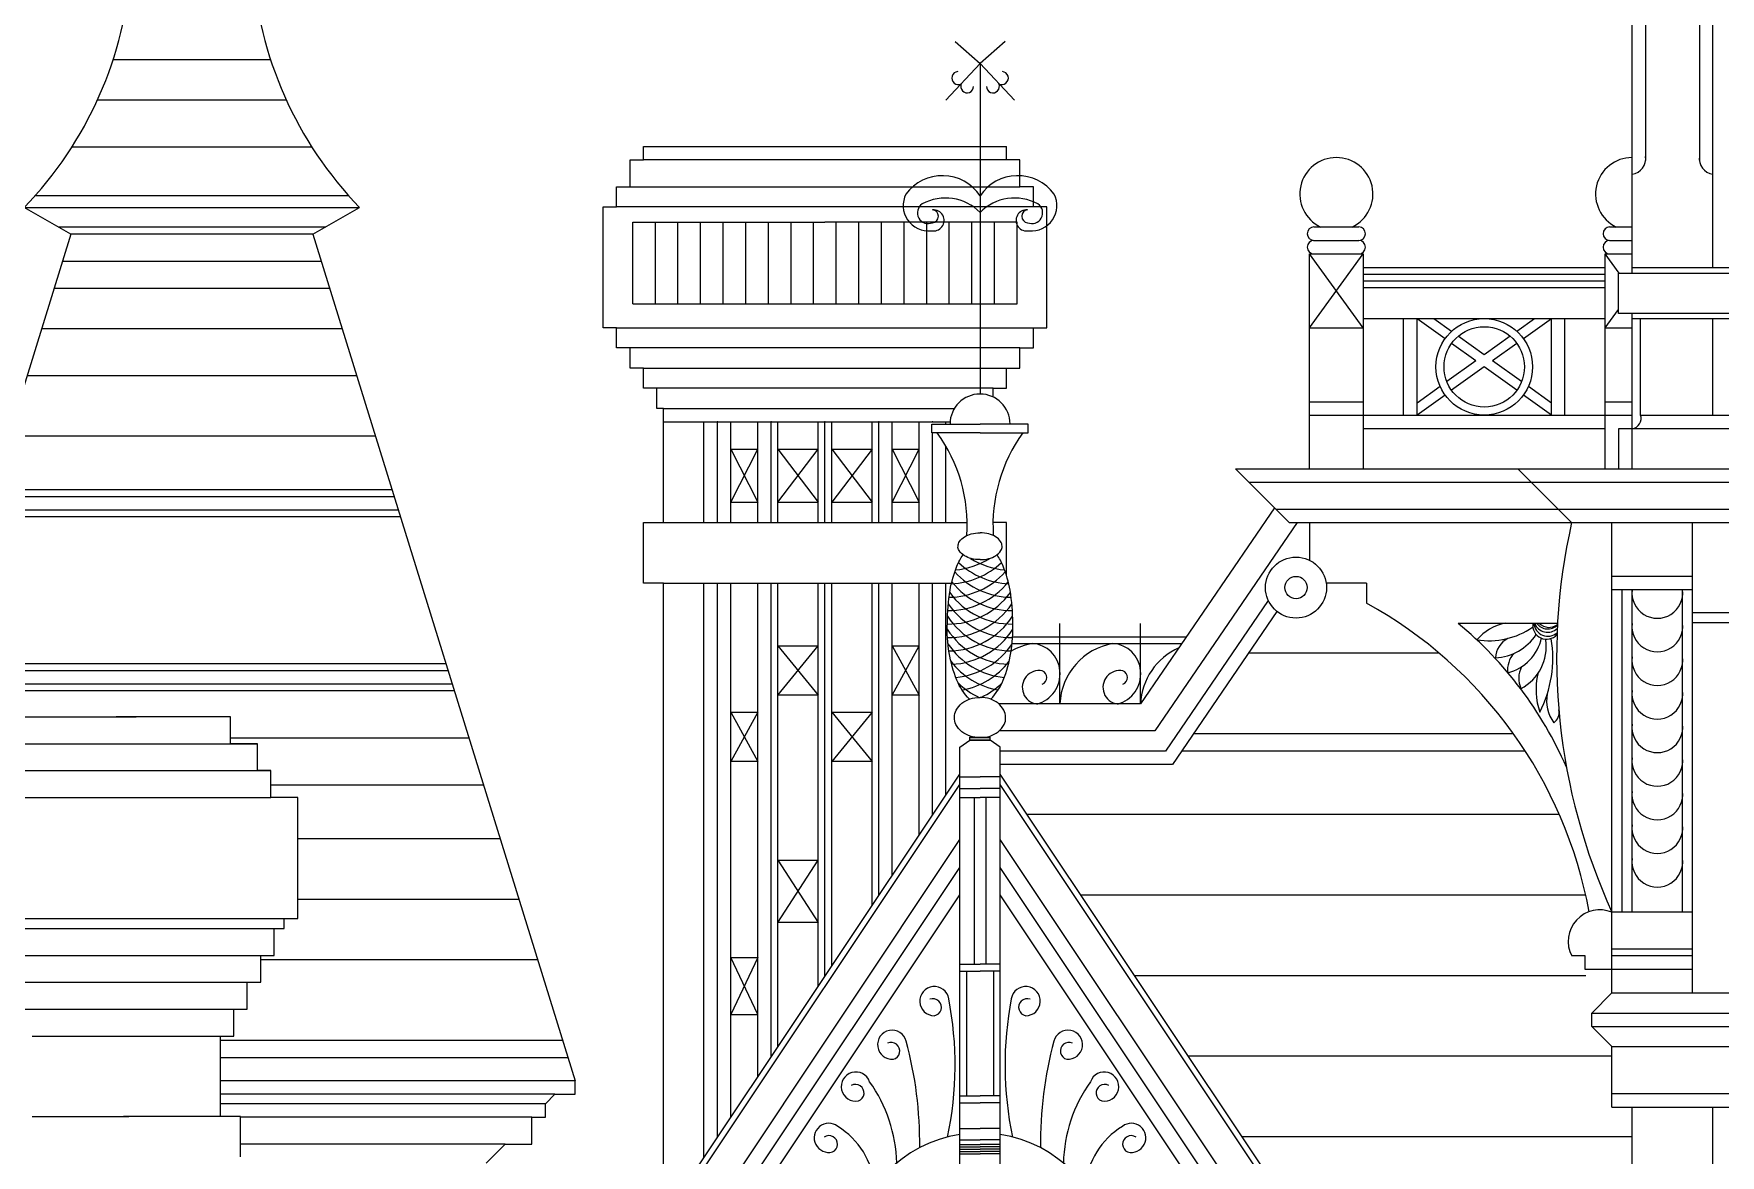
# Model space of a CAD drawing. Extents: x -1098 to 117, y 0 to 1563.
# Drawn here: x -873.7 to -622.8, y 837.8 to 1004.7 of the extents above; entities that cross this region are included whole.
import ezdxf

# ---------------------------------------------------------------- set-up
doc = ezdxf.new("R2010")
doc.units = 0
doc.header["$LTSCALE"] = 48
doc.header["$MEASUREMENT"] = 0
doc.layers.get('0').update_dxf_attribs({"linetype": 'CONTINUOUS'})
for name, color, linetype in [('15', 7, 'CONTINUOUS'), ('16', 7, 'CONTINUOUS'), ('17', 7, 'CONTINUOUS'), ('18', 7, 'CONTINUOUS'), ('23', 7, 'CONTINUOUS'), ('6', 7, 'CONTINUOUS'), ('7', 7, 'CONTINUOUS')]:
    doc.layers.add(name, color=color, linetype=linetype)

# ---------------------------------------------------------------- blocks, each defined once
blk = doc.blocks.new('CAR5')
at = {"layer": '15'}
for p, q in [((449, 679), (446, 676)), ((449, 679), (526.5, 679)), ((446, 674), (446, 676)), ((446, 676), (526.5, 676)), ((449, 671), (446, 674)), ((446, 674), (526.5, 674)), ((449, 662), (449, 671)), ((449, 671), (526.5, 671)), ((449, 664), (526.5, 664)), ((449, 662), (526.5, 662)), ((452, 598), (452, 662)), ((464, 598), (464, 662))]:
    blk.add_line(p, q, dxfattribs=at)
at = {"layer": '16'}
for p, q in [((401, 749), (393, 757)), ((393, 757), (526.5, 757)), ((443, 749), (435, 757)), ((395, 755), (526.5, 755)), ((399, 751), (526.5, 751)), ((401, 749), (526.5, 749)), ((404, 749), (404, 743.41)), ((449, 679), (449, 749)), ((461, 679), (461, 749)), ((461, 741), (449, 741)), ((412.49, 740), (406.49, 740)), ((412.49, 740), (412.49, 737)), ((461, 739), (449, 739)), ((450.5, 691), (450.5, 739)), ((452, 691), (452, 739)), ((459.5, 691), (459.5, 739)), ((461, 735.64), (470, 735.64)), ((440.9, 734), (426.12, 734)), ((461, 734.14), (470, 734.14)), ((461, 691), (449, 691)), ((461, 685.5), (449, 685.5)), ((445, 684.5), (443, 684.5)), ((445, 682.5), (445, 684.5)), ((449, 682.5), (445, 682.5)), ((461, 684.5), (449, 684.5)), ((461, 682.5), (449, 682.5))]:
    blk.add_line(p, q, dxfattribs=at)
for radius in [4.54, 1.66]:
    blk.add_circle((402, 739.33), radius, dxfattribs=at)
for centre, radius, start, end in [((532.04, 728.9), 91.28, 167.2796, 204.5327), ((455.75, 738.54), 3.78, 173.0426, 6.9574), ((380.59, 679.1), 66.11, 10.4454, 61.1488), ((389.35, 689.55), 57.68, 23.5735, 50.4031), ((434.57, 726.64), 7.51, 101.1515, 139.09), ((430.68, 742.83), 11.42, 260.9812, 304.7451), ((439.27, 733.7), 2.06, 171.5657, 318.7248), ((439.46, 734.15), 2.06, 184.1536, 311.716), ((439.43, 734.74), 2.06, 201.0502, 313.8239), ((439.46, 735.23), 2.06, 216.7471, 313.7262), ((439.65, 735.46), 2.06, 225.0591, 306.9926), ((455.75, 733.54), 3.78, 173.0426, 6.9574), ((431.26, 736.58), 7.72, 272.9867, 326.7662), ((435.16, 728.69), 3.5, 118.5311, 177.0877), ((431.85, 733.24), 6.8, 284.0559, 348.2908), ((432.06, 730.59), 7.17, 298.468, 7.7141), ((422.72, 728.82), 17.48, 332.6929, 9.5048), ((436.96, 727.13), 3.49, 136.5415, 188.0663), ((455.75, 728.54), 3.78, 173.0426, 6.9574), ((438.64, 725.84), 3.52, 151.3394, 206.3418), ((448.22, 724.17), 10.52, 167.2336, 198.6975), ((444.85, 722.49), 5.57, 169.5047, 216.0717), ((455.75, 723.54), 3.78, 173.0426, 6.9574), ((439.33, 720.71), 1.81, 304.3241, 13.203), ((455.75, 718.54), 3.78, 173.0426, 6.9574), ((455.75, 713.54), 3.78, 173.0426, 6.9574), ((455.75, 708.54), 3.78, 173.0426, 6.9574), ((455.75, 703.54), 3.78, 173.0426, 6.9574), ((455.75, 698.54), 3.78, 173.0426, 6.9574), ((447.2, 686.65), 4.71, 67.4994, 207.0818)]:
    blk.add_arc(centre, radius, start, end, dxfattribs=at)
blk = doc.blocks.new('CAR6')
at = {"layer": '17'}
for p, q in [((464, 786.94), (464, 908.98)), ((452, 786.14), (452, 905.77)), ((454, 838.35), (454, 802.88)), ((462, 838.35), (462, 802.88)), ((404.64, 793), (411.33, 793)), ((448.64, 793), (452, 793)), ((404.61, 791), (411.33, 791)), ((448.61, 791), (452, 791)), ((412, 778), (404, 789)), ((404, 778), (412, 789)), ((404, 789), (412, 789)), ((404, 757), (404, 789)), ((412, 789), (412, 757)), ((448, 757), (448, 789)), ((448, 789), (452, 789)), ((450.08, 786.14), (448, 789)), ((448, 786.94), (412, 786.94)), ((448, 785.94), (412, 785.94)), ((449.98, 786.14), (485, 786.14)), ((449.98, 780.14), (449.98, 786.14)), ((485, 786.94), (452, 786.94)), ((448, 784.94), (412, 784.94)), ((448, 783.94), (412, 783.94)), ((448, 778), (449.98, 780.73)), ((404, 778), (412, 778)), ((448, 779.35), (412, 779.35)), ((418, 765), (418, 779.35)), ((424.17, 776.36), (420, 779.35)), ((420, 765), (420, 779.35)), ((425.14, 777.46), (422.5, 779.35)), ((437.5, 779.35), (434.86, 777.46)), ((440, 779.35), (435.83, 776.36)), ((440, 765), (440, 779.35)), ((442, 765), (442, 779.35)), ((448, 778), (452, 778)), ((485, 780.14), (449.98, 780.14)), ((452, 757), (452, 780.14)), ((485, 779.35), (452, 779.35)), ((453.24, 765), (453.24, 779.35)), ((464, 765), (464, 779.35)), ((428.75, 773.07), (425.14, 775.66)), ((430, 773.97), (426.14, 776.74)), ((433.86, 776.74), (430, 773.97)), ((434.86, 775.66), (431.25, 773.07)), ((428.75, 773.07), (424.44, 769.98)), ((435.56, 769.98), (431.25, 773.07)), ((430, 772.18), (425.14, 768.69)), ((434.86, 768.69), (430, 772.18)), ((423.44, 769.26), (420, 766.79)), ((424.17, 767.99), (420, 765)), ((440, 765), (435.83, 767.99)), ((440, 766.79), (436.56, 769.26)), ((404, 757), (404, 767.22)), ((404, 767), (412, 767)), ((448, 757), (448, 767.22)), ((448, 767), (452, 767)), ((404, 765), (412, 765)), ((412, 765), (448, 765)), ((412, 763), (448, 763)), ((448, 765), (452, 765)), ((450, 763), (485, 763)), ((450, 757), (450, 763)), ((453.24, 765), (526.5, 765))]:
    blk.add_line(p, q, dxfattribs=at)
for radius in [7.18, 5.98]:
    blk.add_circle((430, 772.18), radius, dxfattribs=at)
for centre, radius, start, end in [((408, 797.9), 5.44, 295.6467, 244.3533), ((452, 797.9), 5.44, 90, 244.3533), ((451.66, 803.2), 2.36, 278.3725, 7.5644), ((464.34, 803.2), 2.36, 172.4356, 261.6275), ((404.67, 792), 1, 90, 270), ((411.33, 792), 1, 270, 90), ((448.67, 792), 1, 90, 270), ((404.67, 790), 1, 90, 270), ((411.33, 790), 1, 270, 90), ((448.67, 790), 1, 90, 270), ((451.84, 764.49), 1.5, 276.3113, 19.8883)]:
    blk.add_arc(centre, radius, start, end, dxfattribs=at)
blk = doc.blocks.new('CAR7')
at = {"layer": '18'}
for p, q in [((302.93, 799), (302.93, 803)), ((302.93, 803), (304.93, 803)), ((304.93, 805), (358.93, 805)), ((304.93, 803), (304.93, 805)), ((358.93, 803), (304.93, 803)), ((358.93, 803), (358.93, 805)), ((360.93, 803), (358.93, 803)), ((360.93, 799), (360.93, 803)), ((300.93, 799), (302.93, 799)), ((300.93, 796), (300.93, 799)), ((302.93, 799), (360.93, 799)), ((362.93, 799), (360.93, 799)), ((362.93, 796), (362.93, 799)), ((298.93, 778), (298.93, 796)), ((298.93, 796), (300.93, 796)), ((362.93, 796), (300.93, 796)), ((364.93, 796), (362.93, 796)), ((364.93, 778), (364.93, 796)), ((303.34, 793.73), (331.93, 793.73)), ((303.34, 781.58), (303.34, 793.73)), ((306.7, 781.58), (306.7, 793.73)), ((310.06, 781.58), (310.06, 793.73)), ((313.43, 781.58), (313.43, 793.73)), ((316.79, 781.58), (316.79, 793.73)), ((320.15, 781.58), (320.15, 793.73)), ((323.52, 781.58), (323.52, 793.73)), ((326.88, 781.58), (326.88, 793.73)), ((330.25, 781.58), (330.25, 793.73)), ((360.52, 793.73), (331.93, 793.73)), ((333.61, 781.58), (333.61, 793.73)), ((336.97, 781.58), (336.97, 793.73)), ((340.34, 781.58), (340.34, 793.73)), ((343.7, 781.58), (343.7, 793.73)), ((347.06, 781.58), (347.06, 793.73)), ((350.43, 781.58), (350.43, 793.73)), ((353.79, 781.58), (353.79, 793.73)), ((357.15, 781.58), (357.15, 793.73)), ((360.52, 781.58), (360.52, 793.73)), ((303.34, 781.58), (360.52, 781.58)), ((300.93, 778), (298.93, 778)), ((300.93, 778), (362.93, 778)), ((300.93, 775), (300.93, 778)), ((362.93, 778), (364.93, 778)), ((362.93, 775), (362.93, 778)), ((302.93, 775), (300.93, 775)), ((360.93, 775), (302.93, 775)), ((302.93, 772), (302.93, 775)), ((360.93, 775), (362.93, 775)), ((360.93, 772), (360.93, 775)), ((304.93, 772), (302.93, 772)), ((304.93, 772), (358.93, 772)), ((304.93, 769), (304.93, 772)), ((358.93, 772), (360.93, 772)), ((358.93, 769), (358.93, 772)), ((306.93, 769), (304.93, 769)), ((356.93, 769), (306.93, 769)), ((306.93, 766), (306.93, 769)), ((356.93, 769), (358.93, 769)), ((356.93, 767.7), (356.93, 769)), ((307.93, 766), (306.93, 766)), ((307.93, 766), (351.19, 766)), ((307.93, 764), (307.93, 766)), ((307.93, 749), (307.93, 764)), ((307.93, 764), (350.54, 764)), ((313.93, 749), (313.93, 764)), ((315.93, 749), (315.93, 764)), ((317.93, 749), (317.93, 764)), ((321.93, 749), (321.93, 764)), ((323.93, 749), (323.93, 764)), ((324.93, 749), (324.93, 764)), ((330.93, 749), (330.93, 764)), ((331.93, 749), (331.93, 764)), ((332.93, 749), (332.93, 764)), ((338.93, 749), (338.93, 764)), ((339.93, 749), (339.93, 764)), ((341.93, 749), (341.93, 764)), ((345.93, 749), (345.93, 764)), ((349.93, 763.67), (349.93, 764)), ((347.93, 749), (347.93, 762.35)), ((349.93, 749), (349.93, 760.37)), ((317.93, 759.92), (321.93, 752.04)), ((317.93, 752.04), (321.93, 759.92)), ((317.93, 759.92), (321.93, 759.92)), ((324.93, 752.04), (330.93, 759.92)), ((324.93, 759.92), (330.93, 752.04)), ((324.93, 759.92), (330.93, 759.92)), ((338.93, 759.92), (332.93, 752.04)), ((332.93, 759.92), (338.93, 752.04)), ((332.93, 759.92), (338.93, 759.92)), ((341.93, 752.04), (345.93, 759.92)), ((341.93, 759.92), (345.93, 752.04)), ((341.93, 759.92), (345.93, 759.92)), ((317.93, 752.04), (321.93, 752.04)), ((324.93, 752.04), (330.93, 752.04)), ((332.93, 752.04), (338.93, 752.04)), ((341.93, 752.04), (345.93, 752.04)), ((398.81, 751.19), (378.88, 722)), ((304.93, 740), (304.93, 749)), ((304.93, 749), (307.93, 749)), ((307.93, 749), (353.08, 749)), ((358.93, 749), (356.92, 749)), ((358.93, 741.16), (358.93, 749)), ((402.15, 749), (380.99, 718)), ((307.93, 740), (304.93, 740)), ((307.93, 740), (350.76, 740)), ((307.93, 645.47), (307.93, 740)), ((313.93, 654.47), (313.93, 740)), ((315.93, 657.47), (315.93, 740)), ((317.93, 660.47), (317.93, 740)), ((321.93, 666.47), (321.93, 740)), ((323.93, 669.47), (323.93, 740)), ((324.93, 670.97), (324.93, 740)), ((330.93, 679.97), (330.93, 740)), ((331.93, 681.47), (331.93, 740)), ((332.93, 682.97), (332.93, 740)), ((338.93, 691.97), (338.93, 740)), ((339.93, 693.47), (339.93, 740)), ((341.93, 696.47), (341.93, 740)), ((345.93, 702.47), (345.93, 740)), ((347.93, 705.47), (347.93, 740)), ((349.93, 708.47), (349.93, 740)), ((397.88, 737.41), (382.58, 715)), ((399.17, 735.77), (383.63, 713)), ((366.88, 722), (366.88, 734)), ((366.88, 722), (366.88, 734)), ((378.88, 722), (378.88, 734)), ((378.88, 722), (378.88, 734)), ((324.93, 730.67), (330.93, 723.3)), ((324.93, 723.3), (330.93, 730.67)), ((324.93, 730.67), (330.93, 730.67)), ((341.93, 730.67), (345.93, 723.3)), ((341.93, 723.3), (345.93, 730.67)), ((341.93, 730.67), (345.93, 730.67)), ((359.78, 731), (366.88, 731)), ((359.85, 732), (366.88, 732)), ((366.88, 732), (378.88, 732)), ((366.88, 731), (378.88, 731)), ((378.88, 732), (385.71, 732)), ((378.88, 731), (385.02, 731)), ((330.93, 723.3), (324.93, 723.3)), ((345.93, 723.3), (341.93, 723.3)), ((321.93, 720.77), (317.93, 713.45)), ((317.93, 720.77), (321.93, 713.45)), ((317.93, 720.77), (321.93, 720.77)), ((338.93, 720.77), (332.93, 713.45)), ((332.93, 720.77), (338.93, 713.45)), ((332.93, 720.77), (338.93, 720.77)), ((378.88, 722), (357.82, 722)), ((380.99, 718), (357.85, 718)), ((382.58, 715), (358, 715)), ((436.1, 715), (385, 715)), ((321.93, 713.45), (317.93, 713.45)), ((338.93, 713.45), (332.93, 713.45)), ((383.63, 713), (358, 713)), ((324.93, 698.77), (330.93, 698.77)), ((324.93, 689.49), (330.93, 698.77)), ((324.93, 698.77), (330.93, 689.49)), ((330.93, 689.49), (324.93, 689.49)), ((317.93, 684.26), (321.93, 684.26)), ((321.93, 675.76), (317.93, 684.26)), ((321.93, 684.26), (317.93, 675.76)), ((317.93, 675.76), (321.93, 675.76))]:
    blk.add_line(p, q, dxfattribs=at)
for centre, radius, start, end in [((364.4, 721.62), 9.53, 99.9294, 120.0313), ((362.55, 726.67), 4.33, 3.4615, 87.3319), ((376.4, 721.62), 9.53, 99.9294, 177.696), ((374.55, 726.67), 4.33, 3.4615, 87.3319), ((388.4, 721.62), 9.53, 113.6738, 177.696), ((363.78, 724.48), 2.5, 79.0474, 261.8645), ((362.31, 726.45), 4.59, 284.0548, 5.9657), ((363.87, 725.94), 1.07, 291.5128, 68.4872), ((375.78, 724.48), 2.5, 79.0474, 261.8645), ((374.31, 726.45), 4.59, 284.0548, 5.9657), ((375.87, 725.94), 1.07, 291.5128, 68.4872)]:
    blk.add_arc(centre, radius, start, end, dxfattribs=at)
for p in [(306.7, 781.58), (310.06, 781.58), (313.43, 781.58), (316.79, 781.58), (320.15, 781.58), (323.52, 781.58), (326.88, 781.58), (330.25, 781.58), (333.61, 781.58), (336.97, 781.58), (340.34, 781.58), (343.7, 781.58), (347.06, 781.58), (350.43, 781.58), (353.79, 781.58), (357.15, 781.58), (315.93, 764), (323.93, 764), (331.93, 764), (339.93, 764), (347.93, 764)]:
    blk.add_point(p, dxfattribs=at)
blk = doc.blocks.new('CAR9')
at = {"layer": '23'}
for p, q in [((423.3, 729.56), (394.94, 729.56)), ((434.36, 717.56), (386.75, 717.56)), ((441.17, 705.56), (362.02, 705.56)), ((445.1, 693.56), (370.02, 693.56)), ((445.1, 681.56), (378.02, 681.56)), ((449, 669.56), (386.02, 669.56)), ((452, 657.56), (394.02, 657.56))]:
    blk.add_line(p, q, dxfattribs=at)
blk = doc.blocks.new('CARSON2')
at = {"layer": '6'}
for p, q in [((351.28, 820.63), (355, 817.32)), ((351.28, 820.63), (355, 817.32)), ((358.72, 820.63), (355, 817.32)), ((358.72, 820.63), (355, 817.32)), ((355, 817.32), (349.9, 811.86)), ((355, 817.32), (349.9, 811.86)), ((355, 817.32), (360.1, 811.86)), ((355, 817.32), (355, 768.14)), ((355, 817.32), (355, 768.14)), ((355, 817.32), (360.1, 811.86)), ((347.82, 763.67), (355, 763.67)), ((347.82, 762.35), (347.82, 763.67)), ((347.82, 763.67), (355, 763.67)), ((347.82, 762.35), (347.82, 763.67)), ((362.18, 763.67), (355, 763.67)), ((362.18, 763.67), (355, 763.67)), ((362.18, 762.35), (362.18, 763.67)), ((362.18, 762.35), (362.18, 763.67)), ((355, 762.35), (347.82, 762.35)), ((355, 762.35), (347.82, 762.35)), ((355, 762.35), (362.18, 762.35)), ((355, 762.35), (362.18, 762.35)), ((352, 715.59), (353.5, 716.64)), ((352, 635.78), (352, 715.59)), ((353.5, 716.64), (353.5, 717.07)), ((356.5, 716.99), (353.5, 716.99)), ((353.5, 716.99), (356.5, 716.99)), ((356.5, 716.99), (353.5, 716.99)), ((353.5, 716.99), (356.5, 716.99)), ((356.5, 716.64), (353.5, 716.64)), ((353.5, 716.64), (356.5, 716.64)), ((356.5, 716.64), (353.5, 716.64)), ((353.5, 716.64), (356.5, 716.64)), ((356.5, 716.64), (356.5, 717.07)), ((358, 715.59), (356.5, 716.64)), ((358, 635.78), (358, 715.59)), ((238.04, 540.64), (352, 711.58)), ((239.07, 540.64), (352, 710.04)), ((352, 711.14), (355, 711.14)), ((358, 711.14), (355, 711.14)), ((471.96, 540.64), (358, 711.58)), ((470.93, 540.64), (358, 710.04)), ((352, 709.42), (355, 709.42)), ((352, 708.06), (355, 708.06)), ((354.14, 708.06), (354.14, 683.28)), ((358, 709.42), (355, 709.42)), ((358, 708.06), (355, 708.06)), ((355.86, 708.06), (355.86, 683.28)), ((244.55, 540.64), (352, 701.81)), ((465.45, 540.64), (358, 701.81)), ((247.32, 540.64), (352, 697.66)), ((462.68, 540.64), (358, 697.66)), ((250.04, 540.64), (352, 693.58)), ((459.96, 540.64), (358, 693.58)), ((352, 683.28), (355, 683.28)), ((358, 683.28), (355, 683.28)), ((352, 682.24), (355, 682.24)), ((353, 682.24), (353, 663.67)), ((358, 682.24), (355, 682.24)), ((357, 682.24), (357, 663.67)), ((352, 663.67), (355, 663.67)), ((352, 662.63), (355, 662.63)), ((358, 663.67), (355, 663.67)), ((358, 662.63), (355, 662.63)), ((352, 658.83), (355, 658.83)), ((358, 658.83), (355, 658.83)), ((352, 657.11), (355, 657.11)), ((352, 656.43), (355, 656.43)), ((352, 656.1), (355, 656.1)), ((352, 655.74), (355, 655.74)), ((352, 655.39), (355, 655.39)), ((352, 655.06), (355, 655.06)), ((358, 657.11), (355, 657.11)), ((358, 656.43), (355, 656.43)), ((358, 656.1), (355, 656.1)), ((358, 655.74), (355, 655.74)), ((358, 655.39), (355, 655.39)), ((358, 655.06), (355, 655.06))]:
    blk.add_line(p, q, dxfattribs=at)
for points in [[(355, 743.49, -0.062015), (353.69, 743.65, -0.075259), (352.68, 744.07, -0.107046), (351.89, 744.83, -0.174213), (351.72, 745.49, -0.150119), (351.94, 746.19, -0.107046), (352.68, 746.9, -0.075259), (353.69, 747.32, -0.062015), (355, 747.49, -0.062015)], [(355, 743.49, -0.062015), (353.69, 743.65, -0.075259), (352.68, 744.07, -0.107046), (351.89, 744.83, -0.174213), (351.72, 745.49, -0.150119), (351.94, 746.19, -0.107046), (352.68, 746.9, -0.075259), (353.69, 747.32, -0.062015), (355, 747.49, -0.062015)], [(355, 743.49, 0.062015), (356.31, 743.65, 0.075259), (357.32, 744.07, 0.107046), (358.11, 744.83, 0.174213), (358.28, 745.49, 0.150119), (358.06, 746.19, 0.107046), (357.32, 746.9, 0.075259), (356.31, 747.32, 0.062015), (355, 747.49, 0.062015)], [(355, 743.49, 0.062015), (356.31, 743.65, 0.075259), (357.32, 744.07, 0.107046), (358.11, 744.83, 0.174213), (358.28, 745.49, 0.150119), (358.06, 746.19, 0.107046), (357.32, 746.9, 0.075259), (356.31, 747.32, 0.062015), (355, 747.49, 0.062015)], [(353.41, 722.72, -0.096758), (351.56, 725.55, -0.054749), (350.41, 729.63, -0.052488), (350.14, 734.03, -0.041616), (350.54, 738.93, -0.054749), (351.56, 742.52, -0.054787), (352.47, 744.22, -0.201711)], [(353.41, 722.72, -0.096758), (351.56, 725.55, -0.054749), (350.41, 729.63, -0.052488), (350.14, 734.03, -0.041616), (350.54, 738.93, -0.054749), (351.56, 742.52, -0.054787), (352.47, 744.22, -0.201711)], [(356.59, 722.72, 0.096758), (358.44, 725.55, 0.054749), (359.59, 729.63, 0.052488), (359.86, 734.03, 0.041616), (359.46, 738.93, 0.054749), (358.44, 742.52, 0.054787), (357.53, 744.22, 0.201711)], [(356.59, 722.72, 0.096758), (358.44, 725.55, 0.054749), (359.59, 729.63, 0.052488), (359.86, 734.03, 0.041616), (359.46, 738.93, 0.054749), (358.44, 742.52, 0.054787), (357.53, 744.22, 0.201711)], [(355, 716.99, -0.079101), (353.51, 717.23, -0.088239), (352.31, 717.87, -0.105235), (351.41, 718.96, -0.142168), (351.2, 719.99, -0.121495), (351.47, 721.1, -0.105235), (352.31, 722.11, -0.088239), (353.51, 722.75, -0.079101), (355, 722.99, -0.079101)], [(355, 716.99, -0.079101), (353.51, 717.23, -0.088239), (352.31, 717.87, -0.105235), (351.41, 718.96, -0.142168), (351.2, 719.99, -0.121495), (351.47, 721.1, -0.105235), (352.31, 722.11, -0.088239), (353.51, 722.75, -0.079101), (355, 722.99, -0.079101)], [(355, 716.99, 0.079101), (356.49, 717.23, 0.088239), (357.69, 717.87, 0.105235), (358.59, 718.96, 0.142168), (358.8, 719.99, 0.121495), (358.53, 721.1, 0.105235), (357.69, 722.11, 0.088239), (356.49, 722.75, 0.079101), (355, 722.99, 0.079101)], [(355, 716.99, 0.079101), (356.49, 717.23, 0.088239), (357.69, 717.87, 0.105235), (358.59, 718.96, 0.142168), (358.8, 719.99, 0.121495), (358.53, 721.1, 0.105235), (357.69, 722.11, 0.088239), (356.49, 722.75, 0.079101), (355, 722.99, 0.079101)]]:
    blk.add_lwpolyline(points, format="xyb", dxfattribs=at)
for centre, radius, start, end in [((351.75, 815.17), 0.958, 93.9082, 299.0953), ((351.75, 815.17), 0.958, 93.9082, 299.0953), ((358.25, 815.17), 0.958, 240.9047, 86.0918), ((358.25, 815.17), 0.958, 240.9047, 86.0918), ((353.08, 813.93), 0.958, 154.9175, 0.1046), ((353.08, 813.93), 0.958, 154.9175, 0.1046), ((356.92, 813.93), 0.958, 179.8954, 25.0825), ((356.92, 813.93), 0.958, 179.8954, 25.0825), ((349.4, 793.89), 6.75, 33.8662, 143.4717), ((349.4, 793.89), 6.75, 33.8662, 143.4717), ((360.6, 793.89), 6.75, 36.5283, 146.1338), ((360.6, 793.89), 6.75, 36.5283, 146.1338), ((347.32, 796.18), 3.76, 152.7013, 276.1795), ((347.32, 796.18), 3.76, 152.7013, 276.1795), ((362.68, 796.18), 3.76, 263.8205, 27.2987), ((362.68, 796.18), 3.76, 263.8205, 27.2987), ((347.29, 795.11), 1.6, 124.2052, 293.6546), ((347.29, 795.11), 1.6, 124.2052, 293.6546), ((349.85, 790.08), 7.23, 44.5252, 118.5431), ((349.85, 790.08), 7.23, 44.5252, 118.5431), ((348.08, 793.98), 1.57, 257.0481, 95.0797), ((348.08, 793.98), 1.57, 257.0481, 95.0797), ((347.84, 794.59), 0.958, 275.5387, 84.4613), ((347.84, 794.59), 0.958, 275.5387, 84.4613), ((360.15, 790.08), 7.23, 61.4569, 135.4748), ((360.15, 790.08), 7.23, 61.4569, 135.4748), ((361.92, 793.98), 1.57, 84.9203, 282.9519), ((361.92, 793.98), 1.57, 84.9203, 282.9519), ((362.16, 794.59), 0.958, 95.5387, 264.4613), ((362.16, 794.59), 0.958, 95.5387, 264.4613), ((362.71, 795.11), 1.6, 246.3454, 55.7948), ((362.71, 795.11), 1.6, 246.3454, 55.7948), ((355, 763.67), 4.47, 90, 180), ((355, 763.67), 4.47, 90, 180), ((355, 763.67), 4.47, 0, 90), ((355, 763.67), 4.47, 0, 90), ((329.78, 748.66), 23.3, 356.1367, 35.9719), ((329.78, 748.66), 23.3, 356.1367, 35.9719), ((380.22, 748.66), 23.3, 144.0281, 183.8633), ((380.22, 748.66), 23.3, 144.0281, 183.8633), ((350.31, 751.27), 11.37, 272.1438, 313.879), ((350.31, 753.27), 11.37, 275.187, 302.4316), ((359.69, 751.27), 11.37, 226.121, 267.8562), ((359.69, 753.27), 11.37, 237.5684, 264.813), ((350.31, 747.27), 11.37, 269.4005, 321.4138), ((350.31, 749.27), 11.37, 270.3852, 318.0043), ((359.69, 747.27), 11.37, 218.5862, 270.5995), ((359.69, 749.27), 11.37, 221.9957, 269.6148), ((350.31, 745.27), 11.37, 269.0755, 324.0225), ((359.69, 745.27), 11.37, 215.9775, 270.9245), ((350.31, 743.27), 11.37, 269.1781, 325.9071), ((359.69, 741.27), 11.37, 212.9921, 269.7558), ((359.69, 743.27), 11.37, 214.0929, 270.8219), ((350.31, 741.27), 11.37, 270.2442, 327.0079), ((359.69, 739.27), 11.37, 212.6351, 267.6755), ((350.31, 739.27), 11.37, 272.3245, 327.3649), ((359.69, 737.27), 11.37, 213.6452, 264.5109), ((350.31, 737.27), 11.37, 275.4891, 326.3548), ((359.69, 735.27), 11.37, 217.4443, 259.8216), ((350.31, 735.27), 11.37, 280.1784, 322.5557), ((359.69, 733.27), 11.37, 225.5946, 244.7787), ((350.31, 733.27), 11.37, 295.2213, 314.4054), ((348.21, 677.77), 2.17, 9.604, 269.5385), ((361.79, 677.77), 2.17, 270.4615, 170.396), ((347.99, 676.86), 1.27, 279.0653, 110.245), ((299.1, 668.27), 52.19, 348.1444, 10.8991), ((410.9, 668.27), 52.19, 169.1009, 191.8556), ((362.01, 676.86), 1.27, 69.755, 260.9347), ((341.93, 671.28), 2.17, 14.604, 274.5385), ((368.07, 671.28), 2.17, 265.4615, 165.396), ((341.79, 670.35), 1.27, 284.0653, 115.245), ((287.62, 656.61), 58.41, 359.3599, 15.0938), ((422.38, 656.61), 58.41, 164.9062, 180.6401), ((368.21, 670.35), 1.27, 64.755, 255.9347), ((336.53, 665.05), 2.17, 19.604, 279.5385), ((336.48, 664.11), 1.27, 289.0653, 120.245), ((320.92, 653.17), 21.69, 1.3723, 35.5351), ((389.08, 653.17), 21.69, 144.4649, 178.6277), ((373.47, 665.05), 2.17, 260.4615, 160.396), ((373.52, 664.11), 1.27, 59.755, 250.9347), ((382.3, 649.17), 11.69, 121.6287, 121.6287), ((332.5, 657.42), 2.17, 52.0437, 284.5385), ((332.53, 656.48), 1.27, 294.0653, 125.245), ((327.7, 649.17), 11.69, 5.1306, 58.3713), ((355, 638.75), 19.41, 98.8928, 172.61), ((355, 638.75), 19.41, 7.39, 81.1072), ((382.3, 649.17), 11.69, 121.6287, 174.8694), ((377.5, 657.42), 2.17, 255.4615, 127.9563), ((377.47, 656.48), 1.27, 54.755, 245.9347)]:
    blk.add_arc(centre, radius, start, end, dxfattribs=at)
at = {"layer": '7'}
for p, q in [((226.06, 817.91), (249.46, 817.91)), ((223.72, 811.91), (251.79, 811.91)), ((219.92, 804.91), (255.6, 804.91)), ((219.76, 791.91), (212.83, 795.91)), ((212.83, 795.91), (262.69, 795.91)), ((214.46, 797.68), (261.05, 797.68)), ((255.76, 791.91), (262.69, 795.91)), ((217.85, 793.01), (257.66, 793.01)), ((219.76, 791.91), (180.76, 665.91)), ((255.76, 791.91), (219.76, 791.91)), ((255.76, 791.91), (294.76, 665.91)), ((218.52, 787.91), (257, 787.91)), ((217.28, 783.91), (258.23, 783.91)), ((215.42, 777.91), (260.09, 777.91)), ((213.26, 770.91), (262.26, 770.91)), ((210.47, 761.91), (265.04, 761.91)), ((207.69, 752.91), (267.83, 752.91)), ((208, 753.91), (267.52, 753.91)), ((207.07, 750.91), (268.45, 750.91)), ((206.76, 749.91), (268.76, 749.91)), ((199.98, 728.01), (275.54, 728.01)), ((199.67, 727.01), (275.85, 727.01)), ((198.74, 725.01), (276.46, 725.01)), ((198.74, 724.01), (276.77, 724.01)), ((212.5, 720.08), (229.48, 720.08)), ((243.5, 720.08), (226.52, 720.08)), ((243.5, 716.08), (243.5, 720.08)), ((212.5, 716.08), (247.5, 716.08)), ((278.97, 716.91), (243.5, 716.91)), ((247.5, 716.08), (243.5, 716.08)), ((247.5, 712.08), (247.5, 716.08)), ((208.5, 712.08), (249.5, 712.08)), ((249.5, 712.08), (247.5, 712.08)), ((249.5, 708.08), (249.5, 712.08)), ((206.5, 708.08), (249.5, 708.08)), ((281.14, 709.91), (249.5, 709.91)), ((253.5, 708.08), (249.5, 708.08)), ((253.5, 690.08), (253.5, 708.08)), ((283.61, 701.91), (253.5, 701.91)), ((286.4, 692.91), (253.5, 692.91)), ((204.5, 690.08), (251.5, 690.08)), ((251.5, 688.58), (251.5, 690.08)), ((251.5, 690.08), (253.5, 690.08)), ((206, 688.58), (251.5, 688.58)), ((250, 684.58), (250, 688.58)), ((250, 688.58), (251.5, 688.58)), ((208, 684.58), (250, 684.58)), ((248, 680.58), (248, 684.58)), ((248, 684.58), (250, 684.58)), ((289.19, 683.91), (248, 683.91)), ((210, 680.58), (248, 680.58)), ((246, 676.58), (246, 680.58)), ((246, 680.58), (248, 680.58)), ((212, 676.58), (246, 676.58)), ((244, 672.58), (244, 676.58)), ((244, 676.58), (246, 676.58)), ((214, 672.58), (244, 672.58)), ((242, 660.58), (242, 672.58)), ((242, 672.58), (244, 672.58)), ((292.9, 671.91), (242, 671.91)), ((293.7, 669.34), (242, 669.34)), ((294.76, 665.91), (242, 665.91)), ((294.76, 663.91), (294.76, 665.91)), ((291.76, 663.91), (242, 663.91)), ((290.34, 662.49), (242, 662.49)), ((290.34, 662.49), (291.76, 663.91)), ((290.34, 660.49), (290.34, 662.49)), ((291.76, 663.91), (294.76, 663.91)), ((214, 660.58), (228.39, 660.58)), ((242, 660.58), (227.61, 660.58)), ((245, 660.58), (242, 660.58)), ((245, 654.58), (245, 660.58)), ((288.34, 660.49), (245, 660.49)), ((288.34, 660.49), (290.34, 660.49)), ((288.34, 656.49), (288.34, 660.49)), ((284.34, 656.49), (245, 656.49)), ((281.51, 653.67), (284.34, 656.49)), ((284.34, 656.49), (288.34, 656.49))]:
    blk.add_line(p, q, dxfattribs=at)
for centre, start, end in [((171.62, 835.67), 316.0285, 356.2375), ((303.9, 835.67), 183.7625, 223.9715)]:
    blk.add_arc(centre, 57.26, start, end, dxfattribs=at)
for name in ['CAR9', 'CAR7']:
    blk.add_blockref(name, (0, 0))

msp = doc.modelspace()

# ---------------------------------------------------------------- block references
for name in ['CAR6', 'CARSON2', 'CAR5']:
    msp.add_blockref(name, (-1087.92, 182.95))

doc.saveas('drawing.dxf')
